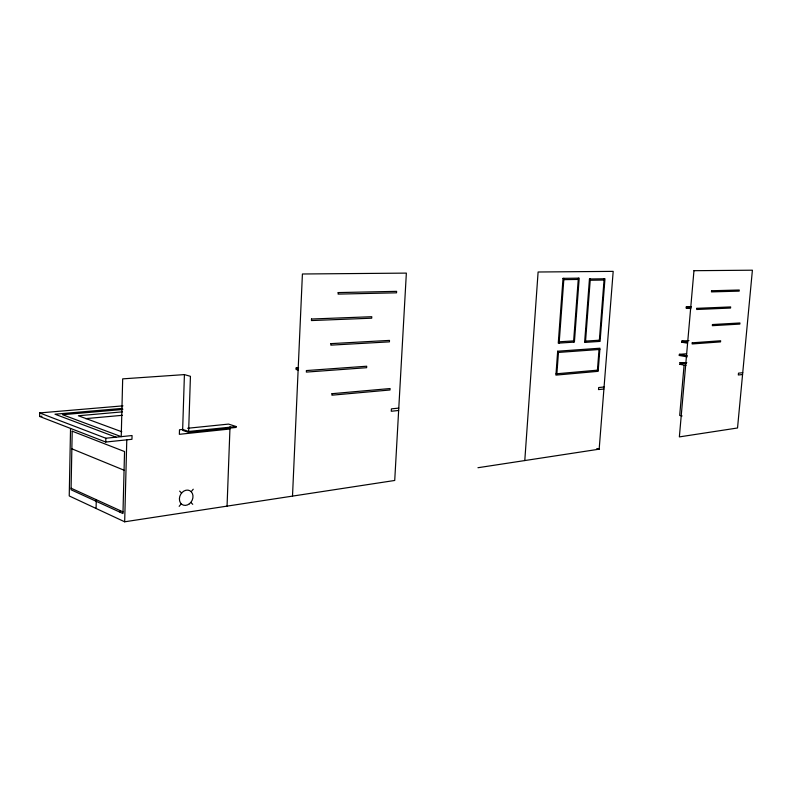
<?xml version="1.0" encoding="UTF-8"?>
<svg xmlns="http://www.w3.org/2000/svg" width="792" height="792" viewBox="0 0 792 792"><rect width="100%" height="100%" fill="white"/><g stroke="black" fill="none" stroke-linecap="round" stroke-linejoin="round"><path stroke-width="1.19" d="M39.659 412.929L105.851 438.243L132.056 435.541L131.957 439.293L105.762 442.045L39.6 416.453L39.659 412.929L122.968 405.851M70.537 428.591L69.231 495.95L124.671 521.799L394.723 480.467L406.355 273.111L302.415 273.992L292.505 496.109M96.079 508.474L96.278 499.702M105.762 442.045L105.851 438.243M120.127 512.246L120.166 510.592M124.671 521.799L126.779 439.837M122.819 409.464L62.578 414.711L121.235 436.659L122.681 378.863L184.417 374.606L182.635 430.343L188.605 432.392L236.135 427.433L236.174 426.542L228.581 424.096L187.655 428.264M188.605 432.392L190.436 376.319L184.417 374.606M227.056 506.128L230.017 426.69M298.604 367.815L296.158 367.983L296.089 369.508L298.376 370.082M524.789 460.558L538.105 272.002L613.186 271.369L599.168 449.173L477.952 467.726M556.885 373.765L558.459 352.43M559.142 343.084L563.904 278.348M573.547 342.154L578.348 278.15M585.456 342.362L590.297 278.982M599.267 341.461L604.148 278.784M597.435 370.171L599.039 349.51M687.238 356.855L679.298 355.459L679.388 354.331L686.575 353.757M687.525 343.183L681.744 342.213L681.843 341.075L688.951 340.58M685.991 365.439L679.902 364.32L680.051 362.578L686.793 362.627M690.881 308.662L686.228 307.999L686.337 306.851L691.178 306.652M684.1 365.162L679.694 415.424L682.1 415.948M179.17 506.345L181.239 503.821M191.199 491.703L193.248 489.208M229.928 428.997L179.358 434.313L179.497 429.759L182.665 429.432L188.635 431.482L236.174 426.542M398.653 410.484L391.278 411.256L391.416 408.87L398.782 408.108M603.91 389.03L598.514 389.595L598.673 387.545L604.068 386.991M742.569 374.537L738.322 374.982L738.5 373.161L742.738 372.725M679.902 364.32L682.051 364.132M85.655 418.631L122.384 415.305M122.463 411.86L78.378 415.76L121.78 431.759M556.014 373.834L598.247 370.092M122.621 408.365L54.994 414.206L115.988 437.194M39.6 416.453L41.976 416.245M679.298 355.459L681.684 355.262M557.578 352.49L599.861 349.45M681.744 342.213L684.11 342.045M559.241 341.798L573.636 340.887M585.545 341.105L599.356 340.213M686.228 307.999L689.872 307.85M563.805 279.655L578.249 279.437M590.198 280.259L604.048 280.041M686.337 306.851L690.98 307.514M681.843 341.075L687.624 342.035M679.388 354.331L687.337 355.727M680.051 362.578L686.139 363.677M296.158 367.983L298.435 368.557M596.812 448.569L599.168 449.173M71.854 448.807L124.067 470.21M71.082 488.209L123.007 511.889M179.655 491.109L181.586 493.06M190.842 502.405L192.743 504.326M72.201 431.185L71.052 489.773L122.958 513.553L124.542 451.559L72.201 431.185M306.435 370.557L306.365 372.091L366.617 367.696L366.696 366.221L306.435 370.557M311.503 319.018L311.434 320.562L371.715 318.196L371.785 316.711L311.503 319.018M330.927 343.629L330.848 345.144L389.417 341.857L389.496 340.402L330.927 343.629M331.997 393.693L331.927 395.188L390.01 389.981L390.09 388.545L331.997 393.693M338.194 292.575L338.115 294.109L396.535 292.822L396.614 291.347L338.194 292.575M557.677 351.212L555.925 375.111L598.148 371.329L599.96 348.213L557.677 351.212M563.023 278.358L558.271 343.144L574.398 342.104L579.209 278.14L563.023 278.358M589.456 278.992L584.615 342.411L600.079 341.401L604.969 278.774L589.456 278.992M693.96 270.696L679.368 436.897L737.53 427.987L752.4 270.201L693.96 270.696M692.248 342.807L692.149 343.956L720.542 341.887L720.641 340.768L692.248 342.807M696.802 308.335L696.693 309.494L730.551 308.048L730.65 306.93L696.802 308.335M711.553 290.743L711.454 291.892L739.164 291.129L739.263 290.011L711.553 290.743M712.453 324.542L712.354 325.68L739.847 324.086L739.946 322.978L712.453 324.542M189.357 503.841A7.93 6.465 -62.9 0 0 189.833 490.693A7.93 6.465 -62.9 0 0 179.408 498.693A7.93 6.465 -62.9 0 0 189.357 503.841"/></g></svg>
